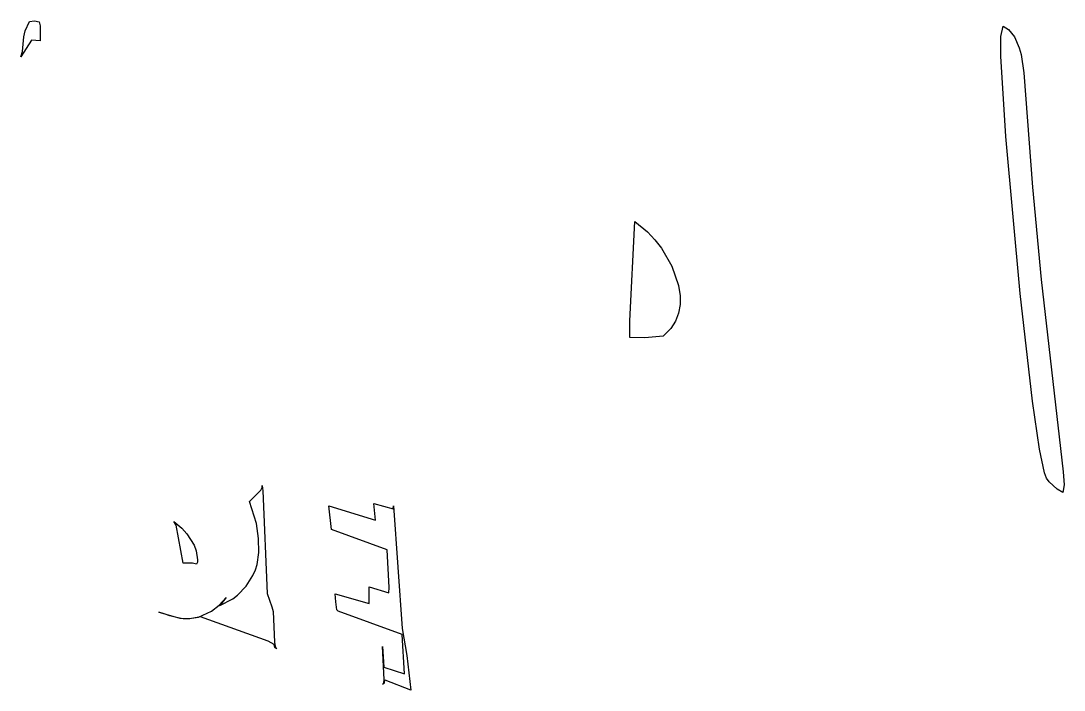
# Model space of a CAD drawing. Header units: millimetres. Extents: x -29.5 to 29.5, y -85.9 to -48.1.
import ezdxf

# ---------------------------------------------------------------- set-up
doc = ezdxf.new("R2010")
doc.units = ezdxf.units.MM

msp = doc.modelspace()

# ---------------------------------------------------------------- linework, layer by layer
for points in [[(-28.443, -48.153), (-28.381, -48.387), (-28.379, -49.22), (-28.873, -49.182), (-29.468, -50.125), (-29.369, -49.835), (-29.305, -48.999), (-29.219, -48.665), (-28.986, -48.13), (-28.7, -48.101)], [(27.194, -51.027), (27.679, -57.502), (28.177, -62.708), (29.417, -73.576), (29.468, -74.306), (29.398, -74.732), (29.083, -74.558), (28.627, -74.138), (28.48, -73.927), (28.361, -73.632), (28.075, -72.293), (27.688, -69.573), (26.992, -63.505), (26.172, -54.636), (25.893, -50.093), (25.9, -48.975), (26.022, -48.402), (26.325, -48.581), (26.663, -49), (26.93, -49.617), (27.034, -49.995)], [(7.689, -64.601), (7.508, -65.054), (7.244, -65.471), (6.816, -65.91), (5.778, -65.998), (4.937, -65.979), (4.942, -65.036), (5.218, -59.437), (5.925, -60.023), (6.354, -60.468), (6.728, -60.938), (7.314, -61.948), (7.677, -63.046), (7.774, -63.624), (7.78, -64.121)], [(-15.164, -83.314), (-15.491, -83.137), (-19.315, -81.768), (-19.714, -81.836), (-19.926, -81.866), (-20.299, -81.864), (-20.511, -81.831), (-20.756, -81.778), (-21.044, -81.7), (-21.371, -81.598), (-21.669, -81.497), (-20.48, -81.835), (-19.957, -81.862), (-19.441, -81.771), (-18.708, -81.435), (-18.267, -81.092), (-17.879, -80.669), (-18.219, -81.121), (-17.499, -80.74), (-17.231, -80.531), (-16.746, -80.019), (-16.362, -79.425), (-16.22, -79.114), (-16.117, -78.8), (-16.029, -78.133), (-16.048, -77.33), (-16.166, -76.493), (-16.552, -75.237), (-15.908, -74.613), (-15.828, -74.453), (-15.839, -74.344), (-15.804, -74.634), (-15.562, -80.448), (-15.282, -81.189), (-15.224, -81.459), (-15.131, -83.191), (-15.102, -83.439), (-15.036, -83.575), (-15.116, -83.495)], [(-9.519, -75.365), (-8.433, -75.657), (-8.425, -75.49), (-7.929, -82.419), (-7.663, -83.942), (-7.436, -85.899), (-8.887, -85.342), (-8.93, -85.347), (-8.963, -85.55), (-9.039, -85.556), (-8.966, -85.506), (-8.953, -85.295), (-9.043, -83.433), (-8.969, -84.595), (-7.794, -84.97), (-7.935, -82.749), (-11.546, -81.442), (-11.613, -81.364), (-11.679, -80.914), (-11.721, -80.453), (-9.798, -81.004), (-9.791, -80.071), (-8.684, -80.399), (-8.654, -80.096), (-8.774, -77.974), (-11.92, -76.829), (-12.071, -75.488), (-9.427, -76.3)], [(-19.557, -78.037), (-19.487, -78.537), (-19.498, -78.668), (-19.543, -78.79), (-19.769, -78.725), (-20.293, -78.721), (-20.704, -76.579), (-20.819, -76.377), (-20.374, -76.757), (-20.092, -77.066), (-19.679, -77.711)]]:
    msp.add_lwpolyline(points, close=True)

doc.saveas('drawing.dxf')
